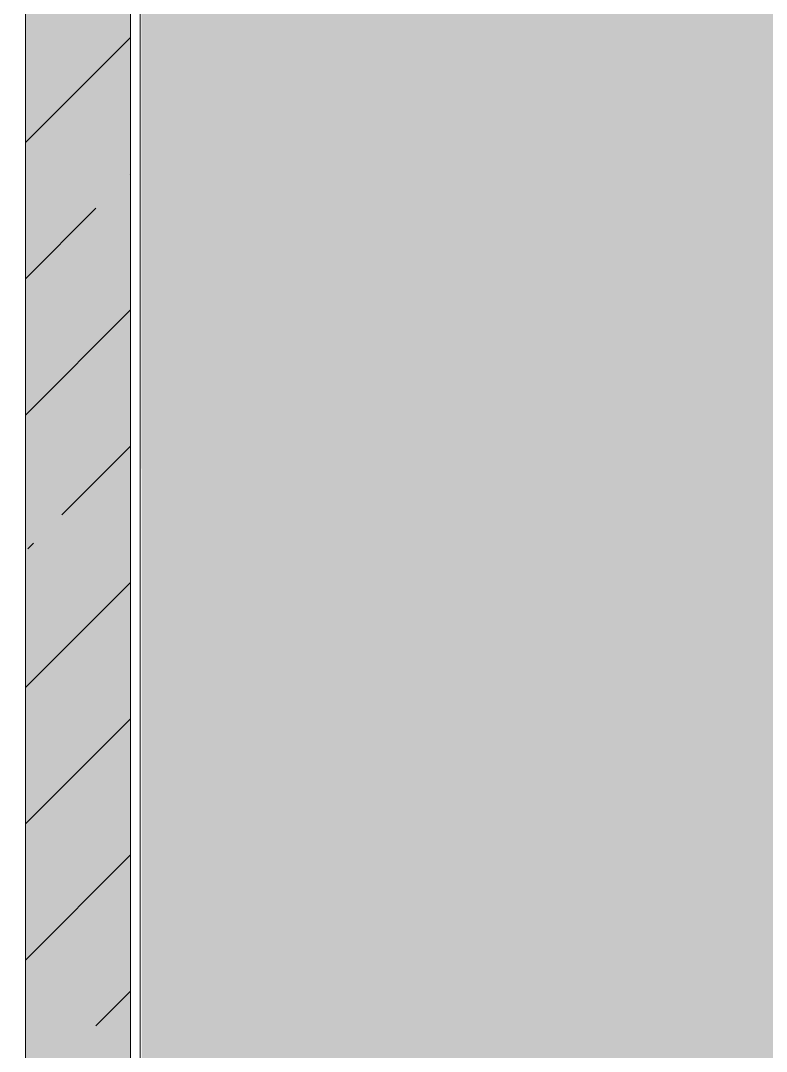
# Model space of a CAD drawing. Header units: millimetres. Extents: x -3817 to 677485, y -22715 to 103890.
# Drawn here: x -305.39 to -293.11, y -19574.55 to -19557.57 of the extents above; entities that cross this region are included whole.
import ezdxf

# ---------------------------------------------------------------- set-up
doc = ezdxf.new("R2010")
doc.units = ezdxf.units.MM
doc.layers.add('PDF _Геометрия', color=7, linetype='Continuous', true_color=0x1d1d1d)
doc.layers.add('PDF _Сплошная заливка', color=7, linetype='Continuous', true_color=0xffffff)

msp = doc.modelspace()

# ---------------------------------------------------------------- hatches: boundary and pattern name
at = {"layer": 'PDF _Сплошная заливка', "transparency": 33554559}
h = msp.add_hatch(color=256, dxfattribs=at)
h.paths.add_polyline_path([(-289.014, -19583.559), (-285.467, -19583.559), (-285.467, -19574.898), (-292.396, -19574.898), (-292.396, -19574.504), (-285.467, -19574.504), (-285.467, -19564.662), (-288.853, -19564.662), (-288.853, -19564.268), (-285.467, -19564.268), (-285.467, -19522.144), (-289.562, -19522.144), (-289.563, -19522.049), (-289.916, -19521.986), (-289.916, -19521.041), (-290.27, -19521.041), (-290.191, -19520.805), (-290.191, -19520.411), (-290.585, -19520.411), (-290.585, -19520.254), (-300.427, -19520.254), (-300.427, -19520.411), (-300.821, -19520.461), (-300.821, -19521.041), (-300.978, -19521.041), (-300.978, -19522.144), (-303.419, -19522.144), (-303.388, -19583.559), (-290.63, -19583.559)], flags=0)
h.paths.add_polyline_path([(-289.916, -19520.411), (-289.916, -19520.348), (-289.562, -19520.348), (-289.562, -19520.254), (-290.191, -19520.254), (-290.191, -19520.411)], flags=0)
h.paths.add_polyline_path([(-300.978, -19520.411), (-300.821, -19520.411), (-300.821, -19520.254), (-300.978, -19520.254)], flags=0)
msp.add_hatch(color=256, dxfattribs=at).paths.add_polyline_path([(-303.577, -19584.976), (-303.577, -19520.411), (-305.309, -19520.461), (-305.309, -19584.976), (-303.734, -19584.976)])

# ---------------------------------------------------------------- linework, layer by layer
at = {"layer": 'PDF _Геометрия', "color": 7, "lineweight": 9}
for points in [[(-301.648, -19520.411), (-303.577, -19520.411), (-305.309, -19520.411), (-303.577, -19520.411), (-303.577, -19521.986), (-303.577, -19583.559)], [(-301.648, -19521.986), (-303.577, -19521.986), (-303.577, -19584.976), (-303.734, -19584.976), (-305.309, -19584.976), (-305.309, -19602.692), (-345.937, -19602.692), (-345.937, -19600.527), (-345.937, -19600.035), (-345.937, -19599.936), (-348.496, -19599.936), (-348.989, -19599.936), (-349.087, -19599.936), (-349.087, -19603.086), (-354.914, -19603.086), (-354.914, -19604.66), (-338.772, -19604.66), (-320.663, -19604.66)], [(-305.309, -19602.692), (-303.734, -19602.692), (-303.734, -19584.976), (-305.309, -19584.976), (-305.309, -19521.986), (-305.309, -19584.976)], [(-305.309, -19559.574), (-303.577, -19557.842)], [(-303.586, -19560.096), (-303.577, -19560.087)], [(-305.309, -19561.819), (-304.147, -19560.657)], [(-305.309, -19564.064), (-303.577, -19562.332)], [(-304.708, -19565.708), (-303.577, -19564.577)], [(-305.269, -19566.269), (-305.176, -19566.176)], [(-305.309, -19568.554), (-303.577, -19566.822)], [(-305.309, -19570.799), (-303.586, -19569.076)], [(-305.309, -19573.044), (-303.577, -19571.312)], [(-304.147, -19574.127), (-303.577, -19573.557)]]:
    msp.add_lwpolyline(points, dxfattribs=at)
at = {"layer": 'PDF _Геометрия', "color": 253, "lineweight": 9, "true_color": 0xaaaaaa}
msp.add_lwpolyline([(-300.978, -19521.041), (-300.978, -19522.144), (-303.419, -19522.144), (-303.419, -19583.559)], dxfattribs=at)

doc.saveas('drawing.dxf')
